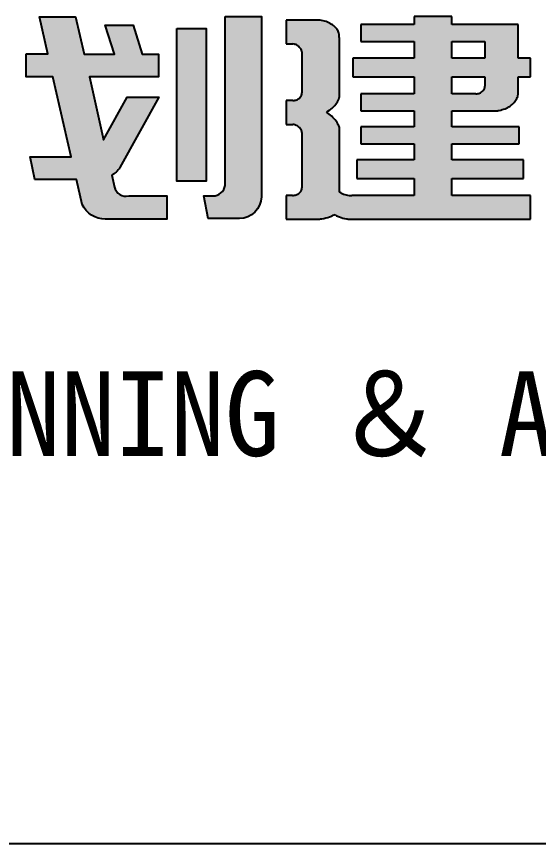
# Model space of a CAD drawing. Extents: x -173215 to 463891, y -864580 to -620646.
# Drawn here: x 125463 to 126308, y -703057 to -701718 of the extents above; entities that cross this region are included whole.
import ezdxf
from ezdxf.enums import TextEntityAlignment as Align

# ---------------------------------------------------------------- set-up
doc = ezdxf.new("R2010")
doc.units = 0
doc.header["$LTSCALE"] = 500
doc.header["$MEASUREMENT"] = 0
doc.layers.get('0').update_dxf_attribs({"linetype": 'CONTINUOUS'})
doc.layers.add('WALL', color=6, linetype='CONTINUOUS')
doc.layers.add('图框', color=4, linetype='CONTINUOUS')
doc.styles.add('图框艺术体', font='simhei.ttf', dxfattribs={"width": 0.9})

# ---------------------------------------------------------------- blocks, each defined once
blk = doc.blocks.new('A1')
h = blk.add_hatch(color=0)
h.dxf.hatch_style = 1
edge = h.paths.add_edge_path()
edge.add_line((499907.9289028043, 391799.8102194821), (499804.6575156818, 391799.8102194822))
edge.add_line((499804.6575156818, 391799.8102194822), (499804.6575156818, 391812.8723855542))
edge.add_line((499804.6575156818, 391812.8723855542), (499746.2662531775, 391812.8723855542))
edge.add_line((499746.2662531775, 391812.8723855542), (499746.2662531776, 391799.8102194822))
edge.add_line((499746.2662531776, 391799.8102194822), (499663.0551200981, 391799.8102194821))
edge.add_line((499663.0551200981, 391799.8102194821), (499663.055120098, 391771.390772095))
edge.add_line((499663.055120098, 391771.390772095), (499746.2662531776, 391771.3907720951))
edge.add_line((499746.2662531776, 391771.3907720951), (499746.2662531776, 391743.1962322638))
edge.add_line((499746.2662531776, 391743.1962322638), (499650.3385152966, 391743.1962322636))
edge.add_line((499650.3385152966, 391743.1962322636), (499650.3385152966, 391711.9906454532))
edge.add_line((499650.3385152966, 391711.9906454532), (499746.2662531775, 391711.9906454532))
edge.add_line((499746.2662531775, 391711.9906454532), (499746.2662531776, 391683.8175802907))
edge.add_line((499746.2662531776, 391683.8175802907), (499663.2676734882, 391683.8175802907))
edge.add_line((499663.2676734882, 391683.8175802907), (499663.2676734882, 391655.3877932482))
edge.add_line((499663.2676734882, 391655.3877932482), (499746.2662531775, 391655.3877932482))
edge.add_line((499746.2662531775, 391655.3877932482), (499746.2662531775, 391628.6634728641))
edge.add_line((499746.2662531775, 391628.6634728641), (499663.1423936758, 391628.6634728641))
edge.add_line((499663.1423936758, 391628.6634728641), (499663.1423936758, 391600.1255171203))
edge.add_line((499663.1423936758, 391600.1255171203), (499746.2662531775, 391600.1255171202))
edge.add_line((499746.2662531775, 391600.1255171202), (499746.2662531775, 391573.5053886473))
edge.add_line((499746.2662531775, 391573.5053886473), (499656.7320086561, 391573.5053886474))
edge.add_line((499656.7320086561, 391573.5053886474), (499656.7320086561, 391542.1948145677))
edge.add_line((499656.7320086561, 391542.1948145677), (499746.2662531774, 391542.1948145676))
edge.add_line((499746.2662531774, 391542.1948145676), (499746.2662531775, 391514.1287250693))
edge.add_line((499746.2662531775, 391514.1287250693), (499648.8725882611, 391514.128741846))
edge.add_spline(control_points=[(499648.8725882588, 391514.128741846), (499647.516805486, 391514.1248151271), (499646.1607248433, 391514.1965286431), (499641.7445433073, 391514.678954967), (499638.7324416775, 391515.4083780448), (499634.4495737447, 391517.0801189559), (499633.0368026386, 391517.7518299996), (499631.6948611921, 391518.5173174875)], knot_values=[0.9513714849087886, 0.9513714849087886, 0.9513714849087886, 0.9513714849087886, 1.090703220191351, 1.090703220191351, 1.408924883728573, 1.408924883728573, 1.574416654039366, 1.574416654039366, 1.574416654039366, 1.574416654039366], degree=3, periodic=0)
edge.add_line((499631.6948611921, 391518.5173174875), (499629.6768083906, 391519.8315117532))
edge.add_line((499629.6768083906, 391519.8315117532), (499629.6768083906, 391627.6929589767))
edge.add_spline(control_points=[(499629.6768083906, 391627.6929589767), (499629.0389010403, 391629.6955345451), (499628.2299742769, 391631.6691520484), (499625.6602429506, 391636.7476009296), (499623.6198191801, 391639.7757828386), (499618.9745301421, 391645.1443308506), (499616.4492767555, 391647.5229899169), (499613.6413075626, 391649.6886044737)], knot_values=[3.391103965101848, 3.391103965101848, 3.391103965101848, 3.391103965101848, 3.526234999189308, 3.526234999189308, 3.747079914326613, 3.747079914326613, 3.94529361934048, 3.94529361934048, 3.94529361934048, 3.94529361934048], degree=3, periodic=0)
edge.add_line((499613.6413075626, 391649.6886044737), (499609.5170604697, 391652.986123019))
edge.add_line((499609.5170604697, 391652.986123019), (499613.7215037394, 391656.0837060186))
edge.add_spline(control_points=[(499613.7215037394, 391656.0837060186), (499615.566837668, 391657.4344776521), (499617.2881708091, 391658.8832742923), (499621.4332136043, 391662.8945350292), (499623.6285346302, 391665.5901668347), (499627.1918020804, 391671.2635780823), (499628.5600892682, 391674.2407480872), (499629.5387159159, 391677.4342343109), (499629.5829340947, 391677.5820117931), (499629.6261334103, 391677.7299442384)], knot_values=[2.311832462008515, 2.311832462008515, 2.311832462008515, 2.311832462008515, 2.450793033216761, 2.450793033216761, 2.675985772782195, 2.675985772782195, 2.901178512347629, 2.901178512347629, 2.912092230434895, 2.912092230434895, 2.912092230434895, 2.912092230434895], degree=3, periodic=0)
edge.add_line((499629.6261334103, 391677.7299442383), (499629.6261334103, 391775.9993304876))
edge.add_spline(control_points=[(499629.6261334103, 391775.9993304876), (499629.630080546, 391778.1625855921), (499629.5176349047, 391779.8966171443), (499629.2926283568, 391783.6265630543), (499628.8393377613, 391786.0289184858), (499626.7663480617, 391790.6016039109), (499625.3315646446, 391792.8036633595), (499621.7281981602, 391796.8727997523), (499619.5595313578, 391798.7384310508), (499614.6276976406, 391801.9682940993), (499611.8652945107, 391803.3316295663), (499605.9514387894, 391805.4305459041), (499602.8008605887, 391806.1657647682), (499597.7860857357, 391806.7684625977), (499595.9719772948, 391806.8768094087), (499594.1578709034, 391806.8765785517)], knot_values=[-0.09946393604087977, -0.09946393604087977, -0.09946393604087977, -0.09946393604087977, 0.07948016177026485, 0.07948016177026485, 0.3479203152235475, 0.3479203152235475, 0.6163604686768303, 0.6163604686768303, 0.884800622130113, 0.884800622130113, 1.153240775583396, 1.153240775583396, 1.421680929036679, 1.421680929036679, 1.570955397518689, 1.570955397518689, 1.570955397518689, 1.570955397518689], degree=3, periodic=0)
edge.add_line((499594.1578719218, 391806.8765785193), (499547.0065997255, 391806.8765785193))
edge.add_line((499547.0065997255, 391806.8765785193), (499547.0065997255, 391767.2103699229))
edge.add_line((499547.0065997255, 391767.2103699229), (499557.3011671106, 391767.2103699229))
edge.add_spline(control_points=[(499557.301167111, 391767.2103699229), (499559.7906281099, 391766.8415706282), (499561.530858275, 391766.1187200162), (499564.3205810933, 391764.4915974619), (499565.6203750136, 391763.3921081147), (499568.07310273, 391761.0128298), (499569.1183029701, 391759.6603405565), (499570.4085476788, 391757.2990942172), (499570.8064099727, 391756.3680350843), (499571.2883611631, 391754.2152674938)], knot_values=[3.386551680851742, 3.386551680851742, 3.386551680851742, 3.386551680851742, 3.627015090191965, 3.627015090191965, 3.904526008478623, 3.904526008478623, 4.182036926765281, 4.182036926765281, 4.349186330027427, 4.349186330027427, 4.349186330027427, 4.349186330027427], degree=3, periodic=0)
edge.add_line((499571.2883611631, 391754.2152674938), (499571.2883611631, 391684.5541656874))
edge.add_spline(control_points=[(499571.2883611631, 391685.3483910699), (499571.2927789426, 391685.2113248752), (499571.2908990225, 391684.9785081674), (499571.237864952, 391683.6543733178), (499571.0284694527, 391682.5704378734), (499570.2232756086, 391680.2623889592), (499569.5479114454, 391679.0692386188), (499567.8548943002, 391676.9568842758), (499566.8385217928, 391676.0361613174), (499564.1445981266, 391674.2111195196), (499562.36335759, 391673.4491224194), (499559.5623151378, 391672.7810438627), (499558.6068548425, 391672.6371838089), (499557.3785872198, 391672.5640585373)], knot_values=[-1.487500499190211, -1.487500499190211, -1.487500499190211, -1.487500499190211, -1.436353530280068, -1.436353530280068, -1.196218717986405, -1.196218717986405, -0.8982293874048811, -0.8982293874048811, -0.6002400568233572, -0.6002400568233572, -0.187335728827086, -0.187335728827086, 0.01911643517104955, 0.01911643517104955, 0.01911643517104955, 0.01911643517104955], degree=3, periodic=0)
edge.add_line((499557.3785872198, 391672.5640585373), (499546.9362178085, 391672.5640585373))
edge.add_line((499546.9362178085, 391672.5640585373), (499546.9362178083, 391632.6600378691))
edge.add_line((499546.9362178083, 391632.6600378691), (499557.2068553419, 391632.6600378691))
edge.add_spline(control_points=[(499557.2068553419, 391632.6600378691), (499559.5083405227, 391632.2924965217), (499561.016320444, 391631.8139085879), (499563.6968602023, 391630.5742917169), (499564.8880929395, 391629.847201985), (499567.037737794, 391628.1323806124), (499567.996149875, 391627.1440675079), (499569.593819221, 391624.9474751431), (499570.2322340413, 391623.7384831654), (499570.9533816069, 391621.6305217981), (499571.1524369888, 391620.7718924236), (499571.2897688014, 391619.4124092435)], knot_values=[0.09832068293461194, 0.09832068293461194, 0.09832068293461194, 0.09832068293461194, 0.3878882526098777, 0.3878882526098777, 0.6477281066924279, 0.6477281066924279, 0.907567960774978, 0.907567960774978, 1.167407814857528, 1.167407814857528, 1.336230672169579, 1.336230672169579, 1.336230672169579, 1.336230672169579], degree=3, periodic=0)
edge.add_line((499571.2897688014, 391619.4124092435), (499571.2897688014, 391526.7484184753))
edge.add_spline(control_points=[(499571.2897688014, 391526.7484184753), (499571.2432588252, 391525.2958664132), (499570.9594635144, 391523.9876287159), (499569.9252842258, 391521.4318371353), (499569.1367715331, 391520.2025097169), (499567.2021210566, 391518.061759366), (499566.0570793106, 391517.1483810305), (499563.1472797061, 391515.4443433839), (499561.3004047734, 391514.7807648817), (499558.4304838814, 391514.2649048068), (499557.4570714199, 391514.172593714), (499556.4326542526, 391514.1601417142)], knot_values=[1.586367827487998, 1.586367827487998, 1.586367827487998, 1.586367827487998, 1.872585217741985, 1.872585217741985, 2.185500725120694, 2.185500725120694, 2.498416232499404, 2.498416232499404, 2.909300387812437, 2.909300387812437, 3.114742465468954, 3.114742465468954, 3.114742465468954, 3.114742465468954], degree=3, periodic=0)
edge.add_line((499556.4326542526, 391514.1601417142), (499546.9756316818, 391514.1601417142))
edge.add_line((499546.9756316818, 391514.1601417142), (499546.9756316818, 391474.3603129571))
edge.add_line((499546.9756316818, 391474.3603129571), (499594.8732371089, 391474.3603129571))
edge.add_spline(control_points=[(499594.8732371089, 391474.3603129571), (499597.347924398, 391474.5326031277), (499599.8075709335, 391474.8350379792), (499606.4390101631, 391476.0109823354), (499610.5344675842, 391477.1424289733), (499616.3082343909, 391479.3529462261), (499618.1572186719, 391480.1659679008), (499619.9399941821, 391481.0573092905)], knot_values=[1.657599925298069, 1.657599925298069, 1.657599925298069, 1.657599925298069, 1.788930252808407, 1.788930252808407, 2.017152723414768, 2.017152723414768, 2.129372264282285, 2.129372264282285, 2.129372264282285, 2.129372264282285], degree=3, periodic=0)
edge.add_line((499619.9399941824, 391481.0573092906), (499621.685689452, 391482.0428074906))
edge.add_line((499621.685689452, 391482.0428074906), (499623.644365761, 391480.9910457135))
edge.add_spline(control_points=[(499623.644365761, 391480.9910457135), (499625.5421775923, 391479.9557472126), (499627.5371106262, 391479.0241726884), (499633.0837820895, 391476.8375387602), (499636.7753456454, 391475.7919964125), (499642.4241243594, 391474.7719807512), (499644.2978630919, 391474.522864885), (499646.1840852991, 391474.3603129571)], knot_values=[0.9723196980382531, 0.9723196980382531, 0.9723196980382531, 0.9723196980382531, 1.11294085342267, 1.11294085342267, 1.348800516823549, 1.348800516823549, 1.463491189088361, 1.463491189088361, 1.463491189088361, 1.463491189088361], degree=3, periodic=0)
edge.add_line((499646.1840852991, 391474.3603129571), (499927.0488544334, 391474.3603129571))
edge.add_line((499927.0488544334, 391474.3603129571), (499927.0488544334, 391514.1287250693))
edge.add_line((499927.0488544334, 391514.1287250693), (499804.6575156818, 391514.1287250694))
edge.add_line((499804.6575156818, 391514.1287250694), (499804.6575156818, 391542.1948145677))
edge.add_line((499804.6575156818, 391542.1948145677), (499916.0256385598, 391542.1948145677))
edge.add_line((499916.0256385598, 391542.1948145677), (499916.0256385597, 391573.5053886473))
edge.add_line((499916.0256385597, 391573.5053886473), (499804.6575156818, 391573.5053886473))
edge.add_line((499804.6575156818, 391573.5053886473), (499804.6575156818, 391600.1255171202))
edge.add_line((499804.6575156818, 391600.1255171202), (499909.599769519, 391600.1255171202))
edge.add_line((499909.599769519, 391600.1255171202), (499909.599769519, 391628.6634728641))
edge.add_line((499909.599769519, 391628.6634728641), (499804.6575156816, 391628.6634728641))
edge.add_line((499804.6575156816, 391628.6634728641), (499804.6575156819, 391655.3877932482))
edge.add_line((499804.6575156819, 391655.3877932482), (499872.7526750282, 391655.3877932482))
edge.add_spline(control_points=[(499872.7526750282, 391655.3877932482), (499874.639772462, 391655.5521934999), (499876.5111486797, 391655.8228072897), (499881.5256230669, 391656.8431100572), (499884.5966459165, 391657.7996099254), (499890.3309489737, 391660.2613686182), (499892.9936555433, 391661.7663203101), (499897.7516112896, 391665.2139295115), (499899.8464083862, 391667.1559384646), (499903.3586752978, 391671.3402198555), (499904.776251631, 391673.5815665229), (499906.8811853203, 391678.2251416138), (499907.5694620732, 391680.6269946482), (499908.0292847187, 391684.1367406719), (499908.097271906, 391685.2275973131), (499908.0908505413, 391686.3182430553)], knot_values=[-1.46233434582702, -1.46233434582702, -1.46233434582702, -1.46233434582702, -1.321737701097408, -1.321737701097408, -1.078275998243133, -1.078275998243133, -0.8348142953888574, -0.8348142953888574, -0.5913525925345822, -0.5913525925345822, -0.3478908896803069, -0.3478908896803069, -0.1044291868260317, -0.1044291868260317, 0.004710103025224788, 0.004710103025224788, 0.004710103025224788, 0.004710103025224788], degree=3, periodic=0)
edge.add_line((499908.0908505413, 391686.3182430553), (499908.0907812138, 391711.9906454532))
edge.add_line((499908.0907812138, 391711.9906454532), (499927.0981217756, 391711.9906454532))
edge.add_line((499927.0981217756, 391711.9906454532), (499927.0981217756, 391743.1962322636))
edge.add_line((499927.0981217756, 391743.1962322636), (499907.9289028043, 391743.1962322638))
edge.add_line((499907.9289028043, 391743.1962322638), (499907.9289028043, 391799.8102194821))
h.paths.add_polyline_path([(499804.6575156818, 391771.3907720951), (499855.983216278, 391771.3907720951), (499855.9832162781, 391743.1962322638), (499804.6575156818, 391743.1962322638)], flags=16)
edge = h.paths.add_edge_path(flags=16)
edge.add_line((499804.6575156818, 391711.9906454532), (499855.9846239163, 391711.9906454532))
edge.add_line((499855.9846239163, 391711.9906454532), (499855.9846239163, 391696.3831893447))
edge.add_spline(control_points=[(499855.9846239163, 391696.3831893457), (499855.9744802449, 391695.1333386215), (499855.7579818387, 391693.9193547678), (499854.9054273614, 391691.4931697166), (499854.2255796466, 391690.2991295288), (499852.5232004779, 391688.1866953457), (499851.5019423171, 391687.266763504), (499848.7997911511, 391685.447636748), (499847.016149313, 391684.6902323679), (499844.2128749122, 391684.0291747605), (499843.2569022771, 391683.8876797855), (499842.0382513763, 391683.8175802907)], knot_values=[1.650999810835775, 1.650999810835775, 1.650999810835775, 1.650999810835775, 1.918465449896058, 1.918465449896058, 2.217066645749255, 2.217066645749255, 2.515667841602451, 2.515667841602451, 2.928564907150825, 2.928564907150825, 3.135013439925012, 3.135013439925012, 3.135013439925012, 3.135013439925012], degree=3, periodic=0)
edge.add_line((499842.0382513763, 391683.8175802907), (499804.6575156818, 391683.8175802908))
edge.add_line((499804.6575156818, 391683.8175802908), (499804.6575156818, 391711.9906454532))
at = {"layer": 'WALL', "color": 0}
for p, q in [((499594.1573618772, 391806.8765785193), (499547.0065997255, 391806.8765785193)), ((499547.0065997255, 391806.8765785193), (499547.0065997255, 391767.2103699229)), ((499804.6575156818, 391812.8723855542), (499746.2662531775, 391812.8723855542)), ((499746.2662531775, 391812.8723855542), (499746.2662531776, 391799.8102194822)), ((499804.6575156818, 391799.8102194822), (499804.6575156818, 391812.8723855542)), ((499746.2662531776, 391799.8102194822), (499663.0551200981, 391799.8102194821)), ((499663.0551200981, 391799.8102194821), (499663.055120098, 391771.390772095)), ((499907.9289028043, 391799.8102194821), (499804.6575156818, 391799.8102194822)), ((499907.9289028043, 391743.1962322638), (499907.9289028043, 391799.8102194821)), ((499629.6261334103, 391677.7299442384), (499629.6261334103, 391775.9993304876)), ((499547.0065997255, 391767.2103699229), (499557.301167111, 391767.2103699229)), ((499663.055120098, 391771.390772095), (499746.2662531776, 391771.3907720951)), ((499746.2662531776, 391771.3907720951), (499746.2662531776, 391743.1962322638)), ((499804.6575156818, 391771.3907720951), (499855.983216278, 391771.3907720951)), ((499804.6575156818, 391743.1962322638), (499804.6575156818, 391771.3907720951)), ((499855.983216278, 391771.3907720951), (499855.9832162781, 391743.1962322638)), ((499571.2883611631, 391754.2152674938), (499571.2883611631, 391685.3483910699)), ((499746.2662531776, 391743.1962322638), (499650.3385152966, 391743.1962322636)), ((499650.3385152966, 391743.1962322636), (499650.3385152966, 391711.9906454532)), ((499855.9832162781, 391743.1962322638), (499804.6575156818, 391743.1962322638)), ((499927.0981217756, 391743.1962322636), (499907.9289028043, 391743.1962322638)), ((499927.0981217756, 391711.9906454532), (499927.0981217756, 391743.1962322636)), ((499650.3385152966, 391711.9906454532), (499746.2662531775, 391711.9906454532)), ((499746.2662531775, 391711.9906454532), (499746.2662531776, 391683.8175802907)), ((499804.6575156818, 391683.8175802908), (499804.6575156818, 391711.9906454532)), ((499804.6575156818, 391711.9906454532), (499855.9846239163, 391711.9906454532)), ((499855.9846239163, 391711.9906454532), (499855.9846239163, 391696.3831893457)), ((499908.0908505413, 391686.3182430553), (499908.0907812138, 391711.9906454532)), ((499908.0907812138, 391711.9906454532), (499927.0981217756, 391711.9906454532)), ((499557.3785872198, 391672.5640585373), (499546.9362178085, 391672.5640585373)), ((499546.9362178085, 391672.5640585373), (499546.9362178083, 391632.6600378691)), ((499746.2662531776, 391683.8175802907), (499663.2676734882, 391683.8175802907)), ((499663.2676734882, 391683.8175802907), (499663.2676734882, 391655.3877932482)), ((499842.0382513763, 391683.8175802907), (499804.6575156818, 391683.8175802908)), ((499613.7215037394, 391656.0837060186), (499609.5170604697, 391652.986123019)), ((499613.6413075626, 391649.6886044737), (499609.5170604697, 391652.986123019)), ((499663.2676734882, 391655.3877932482), (499746.2662531775, 391655.3877932482)), ((499746.2662531775, 391655.3877932482), (499746.2662531775, 391628.6634728641)), ((499804.6575156816, 391628.6634728641), (499804.6575156819, 391655.3877932482)), ((499804.6575156819, 391655.3877932482), (499872.7526750282, 391655.3877932482)), ((499546.9362178083, 391632.6600378691), (499557.2068553419, 391632.6600378691)), ((499629.6768083906, 391519.8315117531), (499629.6768083906, 391627.6929589767)), ((499746.2662531775, 391628.6634728641), (499663.1423936758, 391628.6634728641)), ((499663.1423936758, 391628.6634728641), (499663.1423936758, 391600.1255171203)), ((499909.599769519, 391628.6634728641), (499804.6575156816, 391628.6634728641)), ((499909.599769519, 391600.1255171202), (499909.599769519, 391628.6634728641)), ((499571.2897688014, 391619.4124092435), (499571.2897688014, 391526.7484184753)), ((499663.1423936758, 391600.1255171203), (499746.2662531775, 391600.1255171202)), ((499746.2662531775, 391600.1255171202), (499746.2662531775, 391573.5053886473)), ((499804.6575156818, 391573.5053886473), (499804.6575156818, 391600.1255171202)), ((499804.6575156818, 391600.1255171202), (499909.599769519, 391600.1255171202)), ((499746.2662531775, 391573.5053886473), (499656.7320086561, 391573.5053886474)), ((499656.7320086561, 391573.5053886474), (499656.7320086561, 391542.1948145677)), ((499916.0256385597, 391573.5053886473), (499804.6575156818, 391573.5053886473)), ((499916.0256385598, 391542.1948145677), (499916.0256385597, 391573.5053886473)), ((499656.7320086561, 391542.1948145677), (499746.2662531774, 391542.1948145676)), ((499746.2662531774, 391542.1948145676), (499746.2662531775, 391514.1287250693)), ((499804.6575156818, 391514.1287250694), (499804.6575156818, 391542.1948145677)), ((499804.6575156818, 391542.1948145677), (499916.0256385598, 391542.1948145677)), ((499631.6948611921, 391518.5173174875), (499629.6768083906, 391519.8315117532)), ((499556.4326542526, 391514.1601417142), (499546.9756316818, 391514.1601417142)), ((499546.9756316818, 391514.1601417142), (499546.9756316818, 391474.3603129571)), ((499746.2662531775, 391514.1287250693), (499648.8725882588, 391514.128741846)), ((499927.0488544334, 391514.1287250693), (499804.6575156818, 391514.1287250694)), ((499927.0488544334, 391474.3603129571), (499927.0488544334, 391514.1287250693)), ((499619.9399941821, 391481.0573092905), (499621.685689452, 391482.0428074906)), ((499623.644365761, 391480.9910457135), (499621.685689452, 391482.0428074906)), ((499546.9756316818, 391474.3603129571), (499594.8732371089, 391474.3603129571)), ((499646.1840852991, 391474.3603129571), (499927.0488544334, 391474.3603129571))]:
    blk.add_line(p, q, dxfattribs=at)
for points, knots in [([(499629.6261334103, 391775.9993304876), (499629.630080546, 391778.1625855921), (499629.5176349047, 391779.8966171443), (499629.2926283568, 391783.6265630543), (499628.8393377613, 391786.0289184858), (499626.7663480617, 391790.6016039109), (499625.3315646446, 391792.8036633595), (499621.7281981602, 391796.8727997523), (499619.5595313578, 391798.7384310508), (499614.6276976406, 391801.9682940993), (499611.8652945107, 391803.3316295663), (499605.9514387894, 391805.4305459041), (499602.8008605887, 391806.1657647682), (499597.7860857357, 391806.7684625977), (499595.9719772948, 391806.8768094087), (499594.1578709034, 391806.8765785517)], [-0.09946393604087977, -0.09946393604087977, -0.09946393604087977, -0.09946393604087977, 0.07948016177026485, 0.07948016177026485, 0.3479203152235475, 0.3479203152235475, 0.6163604686768303, 0.6163604686768303, 0.884800622130113, 0.884800622130113, 1.153240775583396, 1.153240775583396, 1.421680929036679, 1.421680929036679, 1.570955397518689, 1.570955397518689, 1.570955397518689, 1.570955397518689]), ([(499571.2883611631, 391754.2152674938), (499570.8064099727, 391756.3680350843), (499570.4085476788, 391757.2990942172), (499569.1183029701, 391759.6603405565), (499568.07310273, 391761.0128298), (499565.6203750136, 391763.3921081147), (499564.3205810933, 391764.4915974619), (499561.530858275, 391766.1187200162), (499559.7906281099, 391766.8415706282), (499557.301167111, 391767.2103699229)], [3.386551680851742, 3.386551680851742, 3.386551680851742, 3.386551680851742, 3.553701084113889, 3.553701084113889, 3.831212002400546, 3.831212002400546, 4.108722920687204, 4.108722920687204, 4.349186330027427, 4.349186330027427, 4.349186330027427, 4.349186330027427]), ([(499557.3785872198, 391672.5640585373), (499558.6068548425, 391672.6371838089), (499559.5623151378, 391672.7810438627), (499562.36335759, 391673.4491224194), (499564.1445981266, 391674.2111195196), (499566.8385217928, 391676.0361613174), (499567.8548943002, 391676.9568842758), (499569.5479114454, 391679.0692386188), (499570.2232756086, 391680.2623889592), (499571.0284694527, 391682.5704378734), (499571.237864952, 391683.6543733178), (499571.2908990225, 391684.9785081674), (499571.2927789426, 391685.2113248752), (499571.2883611631, 391685.3483910699)], [-1.487500499190211, -1.487500499190211, -1.487500499190211, -1.487500499190211, -1.281048335192076, -1.281048335192076, -0.8681440071958044, -0.8681440071958044, -0.5701546766142805, -0.5701546766142805, -0.2721653460327567, -0.2721653460327567, -0.03203053373909326, -0.03203053373909326, 0.01911643517104955, 0.01911643517104955, 0.01911643517104955, 0.01911643517104955]), ([(499842.0382513763, 391683.8175802907), (499843.2569022771, 391683.8876797855), (499844.2128749122, 391684.0291747605), (499847.016149313, 391684.6902323679), (499848.7997911511, 391685.447636748), (499851.5019423171, 391687.266763504), (499852.5232004779, 391688.1866953457), (499854.2255796466, 391690.2991295288), (499854.9054273614, 391691.4931697166), (499855.7579818387, 391693.9193547678), (499855.9744802449, 391695.1333386215), (499855.9846239163, 391696.3831893457)], [1.650999810835775, 1.650999810835775, 1.650999810835775, 1.650999810835775, 1.857448343609962, 1.857448343609962, 2.270345409158335, 2.270345409158335, 2.568946605011532, 2.568946605011532, 2.867547800864728, 2.867547800864728, 3.135013439925012, 3.135013439925012, 3.135013439925012, 3.135013439925012]), ([(499872.7526750282, 391655.3877932482), (499874.639772462, 391655.5521934999), (499876.5111486797, 391655.8228072897), (499881.5256230669, 391656.8431100572), (499884.5966459165, 391657.7996099254), (499890.3309489737, 391660.2613686182), (499892.9936555433, 391661.7663203101), (499897.7516112896, 391665.2139295115), (499899.8464083862, 391667.1559384646), (499903.3586752978, 391671.3402198555), (499904.776251631, 391673.5815665229), (499906.8811853203, 391678.2251416138), (499907.5694620732, 391680.6269946482), (499908.0292847187, 391684.1367406719), (499908.097271906, 391685.2275973131), (499908.0908505413, 391686.3182430553)], [-1.46233434582702, -1.46233434582702, -1.46233434582702, -1.46233434582702, -1.321737701097408, -1.321737701097408, -1.078275998243133, -1.078275998243133, -0.8348142953888574, -0.8348142953888574, -0.5913525925345822, -0.5913525925345822, -0.3478908896803069, -0.3478908896803069, -0.1044291868260317, -0.1044291868260317, 0.004710103025224788, 0.004710103025224788, 0.004710103025224788, 0.004710103025224788]), ([(499613.7215037394, 391656.0837060186), (499615.566837668, 391657.4344776521), (499617.2881708091, 391658.8832742923), (499621.4332136043, 391662.8945350292), (499623.6285346302, 391665.5901668347), (499627.1918020804, 391671.2635780823), (499628.5600892682, 391674.2407480872), (499629.5387159159, 391677.4342343109), (499629.5829340947, 391677.5820117931), (499629.6261334103, 391677.7299442384)], [2.311832462008515, 2.311832462008515, 2.311832462008515, 2.311832462008515, 2.450793033216761, 2.450793033216761, 2.675985772782195, 2.675985772782195, 2.901178512347629, 2.901178512347629, 2.912092230434895, 2.912092230434895, 2.912092230434895, 2.912092230434895]), ([(499629.6768083906, 391627.6929589767), (499629.0389010403, 391629.6955345451), (499628.2299742769, 391631.6691520484), (499625.6602429506, 391636.7476009296), (499623.6198191801, 391639.7757828386), (499618.9745301421, 391645.1443308506), (499616.4492767555, 391647.5229899169), (499613.6413075626, 391649.6886044737)], [3.391103965101848, 3.391103965101848, 3.391103965101848, 3.391103965101848, 3.526234999189308, 3.526234999189308, 3.747079914326613, 3.747079914326613, 3.94529361934048, 3.94529361934048, 3.94529361934048, 3.94529361934048]), ([(499571.2897688014, 391619.4124092435), (499571.1524369888, 391620.7718924236), (499570.9533816069, 391621.6305217981), (499570.2322340413, 391623.7384831654), (499569.593819221, 391624.9474751431), (499567.996149875, 391627.1440675079), (499567.037737794, 391628.1323806124), (499564.8880929395, 391629.847201985), (499563.6968602023, 391630.5742917169), (499561.016320444, 391631.8139085879), (499559.5083405227, 391632.2924965217), (499557.2068553419, 391632.6600378691)], [0.09832068293461194, 0.09832068293461194, 0.09832068293461194, 0.09832068293461194, 0.2671435402466629, 0.2671435402466629, 0.526983394329213, 0.526983394329213, 0.7868232484117632, 0.7868232484117632, 1.046663102494313, 1.046663102494313, 1.336230672169579, 1.336230672169579, 1.336230672169579, 1.336230672169579]), ([(499556.4326542526, 391514.1601417142), (499557.4570714199, 391514.172593714), (499558.4304838814, 391514.2649048068), (499561.3004047734, 391514.7807648817), (499563.1472797061, 391515.4443433839), (499566.0570793106, 391517.1483810305), (499567.2021210566, 391518.061759366), (499569.1367715331, 391520.2025097169), (499569.9252842258, 391521.4318371353), (499570.9594635144, 391523.9876287159), (499571.2432588252, 391525.2958664132), (499571.2897688014, 391526.7484184753)], [1.586367827487998, 1.586367827487998, 1.586367827487998, 1.586367827487998, 1.791809905144515, 1.791809905144515, 2.202694060457548, 2.202694060457548, 2.515609567836258, 2.515609567836258, 2.828525075214967, 2.828525075214967, 3.114742465468954, 3.114742465468954, 3.114742465468954, 3.114742465468954]), ([(499631.6948611921, 391518.5173174875), (499633.0368026386, 391517.7518299996), (499634.4495737447, 391517.0801189559), (499638.7324416775, 391515.4083780448), (499641.7445433073, 391514.678954967), (499646.1607248433, 391514.1965286431), (499647.516805486, 391514.1248151271), (499648.8725882588, 391514.128741846)], [0.9513714849087886, 0.9513714849087886, 0.9513714849087886, 0.9513714849087886, 1.116863255219582, 1.116863255219582, 1.435084918756804, 1.435084918756804, 1.574416654039366, 1.574416654039366, 1.574416654039366, 1.574416654039366]), ([(499594.8732371089, 391474.3603129571), (499597.347924398, 391474.5326031277), (499599.8075709335, 391474.8350379792), (499606.4390101631, 391476.0109823354), (499610.5344675842, 391477.1424289733), (499616.3082343909, 391479.3529462261), (499618.1572186719, 391480.1659679008), (499619.9399941821, 391481.0573092905)], [1.657599925298069, 1.657599925298069, 1.657599925298069, 1.657599925298069, 1.788930252808407, 1.788930252808407, 2.017152723414768, 2.017152723414768, 2.129372264282285, 2.129372264282285, 2.129372264282285, 2.129372264282285]), ([(499623.644365761, 391480.9910457135), (499625.5421775923, 391479.9557472126), (499627.5371106262, 391479.0241726884), (499633.0837820895, 391476.8375387602), (499636.7753456454, 391475.7919964125), (499642.4241243594, 391474.7719807512), (499644.2978630919, 391474.522864885), (499646.1840852991, 391474.3603129571)], [0.9723196980382531, 0.9723196980382531, 0.9723196980382531, 0.9723196980382531, 1.11294085342267, 1.11294085342267, 1.348800516823549, 1.348800516823549, 1.463491189088361, 1.463491189088361, 1.463491189088361, 1.463491189088361])]:
    blk.add_open_spline(points, degree=3, knots=knots, dxfattribs=at)
blk = doc.blocks.new('jhyfty')
at = {"layer": '图框'}
h = blk.add_hatch(color=256, dxfattribs=at)
h.dxf.hatch_style = 1
edge = h.paths.add_edge_path()
edge.add_line((772098.1614768147, 158363.3555504243), (772157.1452872902, 158363.3555504243))
edge.add_line((772157.1452872902, 158363.3555504243), (772157.1452872902, 158071.6297905184))
edge.add_arc((772120.4128158566, 158073.1112645761), 36.76233429751878, 271.3516191714231, 357.6904295127742, ccw=False)
edge.add_line((772121.2799664176, 158036.3591588825), (772070.8550538037, 158036.3591588825))
edge.add_line((772070.8550538037, 158036.3591588825), (772063.5609650199, 158073.0456567875))
edge.add_line((772063.5609650199, 158073.0456567875), (772078.3090618129, 158073.0456567875))
edge.add_arc((772078.3090618128, 158093.1470137712), 20.10135698367958, 270.0000000003318, 350.9734199347974)
edge.add_line((772098.1614768147, 158089.9932586789), (772098.1614768147, 158363.3555504243))
h.paths.add_polyline_path([(772019.8109468177, 158344.1177428614), (772067.3169115526, 158344.1177428614), (772067.3169115526, 158097.0168209074), (772019.8109468177, 158097.0168209074)])
edge = h.paths.add_edge_path()
edge.add_line((771776.1900341928, 158302.9519379903), (771811.3680741348, 158302.9519379903))
edge.add_line((771811.3680741348, 158302.9519379903), (771797.614773762, 158363.0538176793))
edge.add_line((771797.614773762, 158363.0538176793), (771856.1428259048, 158363.0538176793))
edge.add_line((771856.1428259048, 158363.0538176793), (771869.8934323692, 158302.7389271795))
edge.add_line((771869.8934323692, 158302.7389271795), (771919.0554145841, 158302.7389271795))
edge.add_line((771919.0554145841, 158302.7389271795), (771903.805199108, 158349.4863969864))
edge.add_line((771903.805199108, 158349.4863969864), (771949.1258445147, 158349.4863969864))
edge.add_line((771949.1258445147, 158349.4863969864), (771963.8803808445, 158302.5470220269))
edge.add_line((771963.8803808445, 158302.5470220269), (771990.4803580786, 158302.5470220269))
edge.add_line((771990.4803580786, 158302.5470220269), (771990.4803580786, 158265.9898939905))
edge.add_line((771990.4803580786, 158265.9898939905), (771878.335167493, 158265.9898939905))
edge.add_line((771878.335167493, 158265.9898939905), (771901.1534663977, 158163.7382327887))
edge.add_line((771901.1534663977, 158163.7382327887), (771939.4723635031, 158232.750219102))
edge.add_line((771939.4723635031, 158232.750219102), (771990.5420295219, 158232.750219102))
edge.add_line((771990.5420295219, 158232.750219102), (771927.525331602, 158118.9322106608))
edge.add_arc((771900.6742797525, 158133.7986157788), 30.69183908718994, 296.95245440153894, 331.028370558346, ccw=False)
edge.add_line((771914.5853853453, 158106.4404336801), (771919.0523638376, 158087.3942596181))
edge.add_arc((771937.7995805965, 158091.7911224097), 19.25592216990022, 193.1992549187896, 282.7036142318747)
edge.add_line((771942.0341069393, 158073.0065722351), (772003.8762666031, 158073.0065722351))
edge.add_line((772003.8762666031, 158073.0065722351), (772003.8762666031, 158035.5094607121))
edge.add_line((772003.8762666031, 158035.5094607121), (771904.2008636803, 158035.5094607121))
edge.add_arc((771904.2008636803, 158076.9702212685), 41.46076055633603, 205.4870111693368, 270, ccw=False)
edge.add_line((771866.7749458838, 158059.1293876839), (771857.3409604991, 158099.7324156118))
edge.add_line((771857.3409604991, 158099.7324156118), (771790.3544315835, 158099.7324156118))
edge.add_line((771790.3544315835, 158099.7324156118), (771782.648152689, 158136.1410223488))
edge.add_line((771782.648152689, 158136.1410223488), (771848.9362191061, 158136.1410223488))
edge.add_line((771848.9362191061, 158136.1410223488), (771819.3545180529, 158266.0993307374))
edge.add_line((771819.3545180529, 158266.0993307374), (771776.1900341928, 158266.0993307374))
edge.add_line((771776.1900341928, 158266.0993307374), (771776.1900341928, 158302.9519379903))
blk.add_line((769350.1814501579, 157024.3694603009), (775850.1814501579, 157024.3694603009), dxfattribs=at)
for points in [[(771776.1900341928, 158302.9519379903), (771811.3680741348, 158302.9519379903), (771797.614773762, 158363.0538176793), (771856.1428259048, 158363.0538176793), (771869.8934323692, 158302.7389271795), (771919.0554145841, 158302.7389271795), (771903.805199108, 158349.4863969864), (771949.1258445147, 158349.4863969864), (771963.8803808445, 158302.5470220269), (771990.4803580786, 158302.5470220269), (771990.4803580786, 158265.9898939905), (771878.335167493, 158265.9898939905), (771901.1534663977, 158163.7382327887), (771939.4723635031, 158232.750219102), (771990.5420295219, 158232.750219102), (771927.525331602, 158118.9322106608, -0.1497896634446751), (771914.5853853453, 158106.4404336801), (771919.0523638376, 158087.3942596181, 0.4116821351494803), (771942.0341069393, 158073.0065722351), (772003.8762666031, 158073.0065722351), (772003.8762666031, 158035.5094607121), (771904.2008636803, 158035.5094607121, -0.2891693241154799), (771866.7749458838, 158059.1293876839), (771857.3409604991, 158099.7324156118), (771790.3544315835, 158099.7324156118), (771782.648152689, 158136.1410223488), (771848.9362191061, 158136.1410223488), (771819.3545180529, 158266.0993307374), (771776.1900341928, 158266.0993307374)], [(772098.1614768147, 158363.3555504243), (772157.1452872902, 158363.3555504243), (772157.1452872902, 158071.6297905184, -0.3956191980589924), (772121.2799664176, 158036.3591588825), (772070.8550538037, 158036.3591588825), (772063.5609650199, 158073.0456567875), (772078.3090618129, 158073.0456567875, 0.3687877206231039), (772098.1614768147, 158089.9932586789)]]:
    blk.add_lwpolyline(points, format="xyb", close=True, dxfattribs=at)
blk.add_lwpolyline([(772019.8109468177, 158344.1177428614), (772067.3169115526, 158344.1177428614), (772067.3169115526, 158097.0168209074), (772019.8109468177, 158097.0168209074)], close=True, dxfattribs=at)
at = {"layer": '图框', "xscale": 1.04, "yscale": 0.97}
blk.add_blockref('A1', (252668.2336521457, -221694.9363731536), dxfattribs=at)
at = {"layer": '图框', "style": '图框艺术体', "width": 0.95}
blk.add_text('ZHEJIANG YAOHUA PLANNING ＆ ARCHITECTURAL DESIGN CO．,LTD', height=137.1249, dxfattribs=at).set_placement((772585.6358376199, 157652.0891275543), align=Align.CENTER)

msp = doc.modelspace()

# ---------------------------------------------------------------- block references
at = {"layer": 'WALL'}
msp.add_blockref('jhyfty', (-646297.0742207045, -860081.2120465003), dxfattribs=at)

doc.saveas('drawing.dxf')
